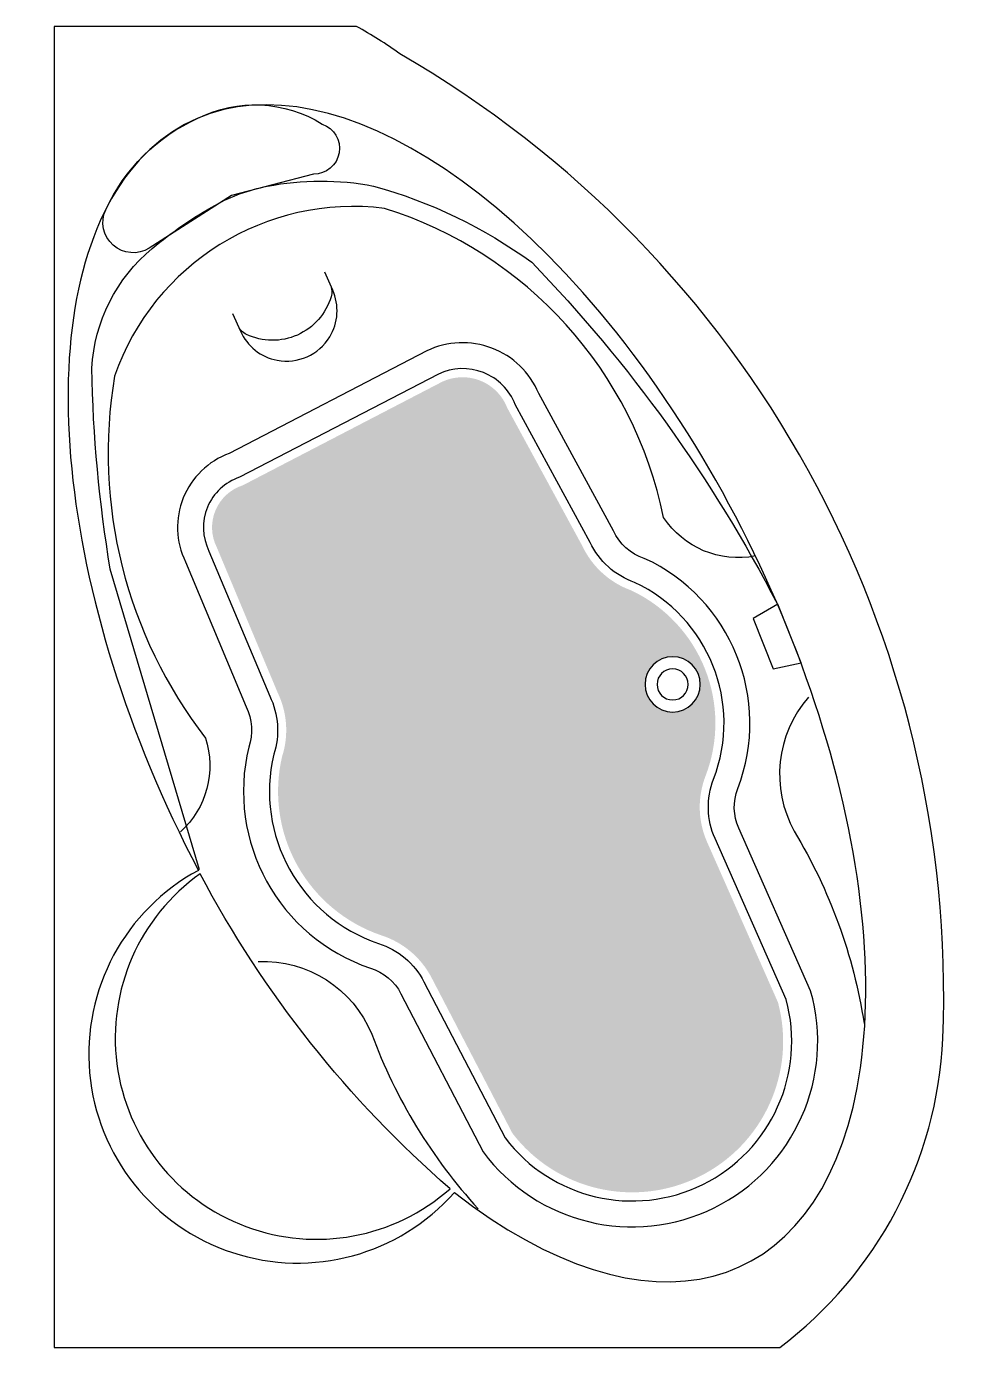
# Model space of a CAD drawing. Header units: millimetres. Extents: x 2179.13 to 2180.21, y 559.72 to 561.25.
import ezdxf

# ---------------------------------------------------------------- set-up
doc = ezdxf.new("R2010")
doc.units = ezdxf.units.MM

# ---------------------------------------------------------------- blocks, each defined once
blk = doc.blocks.new('enkanto 1.53x0.84')
h = blk.add_hatch()
h.set_pattern_fill('HONEY', color=252, scale=0.075, style=0)
h.set_pattern_definition([(180, (80.2272944891287, 3.644948948415601), (-0.0140625, 0.008118988124999999), [0.009375, -0.01875]), (60.00000000000001, (80.2272944891287, 3.644948948415601), (0.01406249996927418, 0.00811898817821867), [0.009374999999999996, -0.01874999999999999]), (120, (80.2272944891287, 3.644948948415601), (-3.072581564178556e-11, 0.01623797630321867), [-0.01875, 0.009374999999999998])])
edge = h.paths.add_edge_path()
edge.add_line((-1.057809966612879, -0.3324395461782368), (-0.9986352861856744, -0.2185316643317834))
edge.add_ellipse((-0.9497741857819193, -0.2340800183983371), major_axis=(-0.03625712651910468, 0.03625712651910467), ratio=0.9999999999999648, start_angle=-71.86265705605427, end_angle=27.348129165536022, ccw=False)
edge.add_line((-0.9266052592226401, -0.1883377044107912), (-0.7586344830500025, -0.2587021195293615))
edge.add_ellipse((-0.7150776854670937, -0.1686865354101439), major_axis=(-0.07071067811866365, 0.07071067811866365), ratio=0.9999999999999909, start_angle=109.1785594322446, end_angle=152.9004007713739)
edge.add_ellipse((-0.6442339827106665, -0.4353877040117817), major_axis=(0.124569739175918, 0.124569739175918), ratio=0.9999999999999858, start_angle=375.9373178470524, end_angle=418.1596523618603, ccw=False)
edge.add_line((-0.5586574233697377, -0.2814010411864549), (-0.67258283832561, -0.5179137070486535))
edge.add_line((-0.67258283832561, -0.5179137070486535), (-1.057809966612879, -0.3324395461782368))
edge = h.paths.add_edge_path()
edge.add_ellipse((-1.068175876027475, -0.472821114969264), major_axis=(0.03928989157842717, 0.03928989157842717), ratio=0.9999999999999986, start_angle=109.9055194077508, end_angle=204.1089370988671, ccw=False)
edge.add_line((-1.118495440554568, -0.4492556192967161), (-1.057809966612865, -0.3324395461782452))
edge.add_line((-1.057809966612865, -0.3324395461782452), (-0.67258283832561, -0.5179137070486615))
edge.add_line((-0.67258283832561, -0.5179137070486615), (-0.7541528623845295, -0.6872555861375895))
edge.add_ellipse((-0.7680398054555866, -0.7160853071237754), major_axis=(0.02262741699796958, 0.02262741699796958), ratio=0.9999999999999504, start_angle=19.28042116166312, end_angle=134.9999999999914)
edge.add_ellipse((-0.7680398054555866, -0.71608530712377), major_axis=(-0.02262741699797019, 0.02262741699797019), ratio=0.9999999999998628, start_angle=45.00000000000629, end_angle=109.280421161657)
edge.add_line((-0.7819267485266437, -0.7449150281099524), (-0.786056779721946, -0.7534890999136179))
edge.add_ellipse((-0.7231335053724237, -0.595552939134457), major_axis=(0.1202147439720405, 0.1202147439720405), ratio=0.9999999999999727, start_angle=160.3192677697693, end_angle=203.2771906538725, ccw=False)
edge.add_ellipse((-0.9709413466494325, -0.7020170586944863), major_axis=(0.07071067811865664, 0.07071067811865664), ratio=0.9999999999998673, start_angle=334.7292688790421, end_angle=379.5630040614226)
edge.add_line((-0.9279895138103598, -0.6117112446193973), (-1.087989675354279, -0.5247326215619852))
edge = h.paths.add_edge_path()
edge.add_line((-0.67258283832561, -0.517913707048657), (-0.1977969630290914, -0.7465074517448551))
edge.add_ellipse((-0.3545559389225232, -0.6692139429988595), major_axis=(-0.1235873436429172, 0.1235873436429172), ratio=1, start_angle=120.0136492159699, end_angle=198.7533703152746, ccw=False)
edge.add_line((-0.399751827241758, -0.8380481655263452), (-0.5854519376932075, -0.7559731638124232))
edge.add_ellipse((-0.625877167538718, -0.847437915448991), major_axis=(0.07071067811866014, 0.07071067811866014), ratio=0.999999999999971, start_angle=21.15571920035782, end_angle=66.23509994068147)
edge.add_ellipse((-0.7231335053724166, -0.5955529391344583), major_axis=(-0.1202147439720396, 0.1202147439720396), ratio=0.9999999999999987, start_angle=113.27719065386921, end_angle=156.0400324654031, ccw=False)
edge.add_line((-0.786056779721946, -0.7534890999136161), (-0.7819267485266437, -0.7449150281099532))
edge.add_ellipse((-0.7680398054555866, -0.7160853071237674), major_axis=(0.02262741699796958, 0.02262741699796958), ratio=0.9999999999999504, start_angle=199.2804211616631, end_angle=314.9999999999914)
edge.add_ellipse((-0.7680398054555866, -0.71608530712377), major_axis=(-0.02262741699797137, 0.02262741699797137), ratio=0.9999999999997923, start_angle=225.0000000000036, end_angle=289.2804211616558)
edge.add_line((-0.7541528623845295, -0.6872555861375877), (-0.67258283832561, -0.517913707048657))
edge = h.paths.add_edge_path()
edge.add_ellipse((-0.6442339827106665, -0.4353877040117791), major_axis=(0.1245697391759178, 0.1245697391759178), ratio=0.9999999999999228, start_angle=333.77976483721505, end_angle=375.93731784705307, ccw=False)
edge.add_ellipse((-0.3821860199689624, -0.3482460993875893), major_axis=(-0.07071067811866204, 0.07071067811866204), ratio=0.9999999999999041, start_angle=62.71457196466969, end_angle=107.5483071469945)
edge.add_line((-0.4282860793416177, -0.4369860820664142), (-0.248118044223574, -0.5305826420979498))
edge.add_ellipse((-0.3545559389225232, -0.6692139429988639), major_axis=(-0.1235873436429177, 0.1235873436429177), ratio=0.9999999999999792, start_angle=198.7533703152762, end_angle=277.4837826640259, ccw=False)
edge.add_line((-0.1977969630290914, -0.7465074517448551), (-0.6725828383256243, -0.5179137070486588))
edge.add_line((-0.6725828383256243, -0.5179137070486588), (-0.5586574233697377, -0.281401041186454))
at = {"color": 21}
blk.add_lwpolyline([(-0.3579129450081098, -1.028942467723505, -0.2782064485415785), (-1.498218185408959, -0.4003641873868009, -0.02857120249098161), (-1.530000000000001, -0.3500000000000001), (-1.530000000000001, 0), (0, 0), (0, -0.8399999999999999, -0.2229996558784005)], format="xyb", close=True, dxfattribs=at)
at = {"color": 250}
for points in [[(-0.55308639120517, -0.1681133272051927), (-0.9013235000339961, -0.0649178785540716, 0.03619639773752835), (-1.134142775615985, -0.04353022293398467, 0.2074784286482452), (-1.273000033773357, -0.1136389255562951, 0.04656692493653296), (-1.323104517792189, -0.1867164100096739, 0.07914954542543215), (-1.344940616842521, -0.2465397390516482, 0.09550769859360822), (-1.34513497350936, -0.3698666993374369, 0.08965159715031745), (-1.256868932171429, -0.5529450618335705, 0.07312391873769797), (-0.86075906953306, -0.8374175493722191, -3.598021809080131)], [(-1.42376248401537, -0.1665049194409161, 0.26021659847866), (-1.416875492659827, -0.3103279429908108, 0.8500006508595668), (-1.358989188293734, -0.3003283247033171), (-1.334018413179152, -0.2053980597725289), (-1.273134435145181, -0.1100499938820523, 0.7420770432928271), (-1.317708469297855, -0.0596260048576509, 0.1800795033598432), (-1.42376248401537, -0.1665049194409161)], [(-0.5486524237085604, -0.1690974215242491, -1.055872314822519), (-0.1839635592008193, -0.4583528245185695, 0.09249968114163941), (-0.5486524237085604, -0.1690974215242491)]]:
    blk.add_lwpolyline(points, format="xyb", dxfattribs=at)
at = {"color": 31}
blk.add_lwpolyline([(-0.5526839847566549, -0.1669765422440053, -1.193546819923888), (-0.1796610747344687, -0.4633264129700736)], format="xyb", dxfattribs=at)
at = {"color": 251}
for points in [[(-0.9167732609945745, -0.8119047865060329, 0.3046129425229561), (-0.9613091987996683, -0.7055824610017689, -0.2727692439254182), (-1.319236502871988, -0.382519350549523, -0.3532432089056819), (-1.125119345186548, -0.06987227400326423, -0.2089013686819161), (-0.7059353091940324, -0.175174615129047, 0.295731387254887), (-0.5972660354595831, -0.1462190476801499)], [(-0.4471696872006703, -0.2361798809997868, 0.3146149289733779), (-0.3628721890291331, -0.367772018365331, -0.09724770830232618), (-0.1607180665438506, -0.4909355649252962)], [(-0.7532922058552884, -0.8733125133796769, -0.3146149289733779), (-0.5978799315618204, -0.856893505695167, 0.09724770830232618), (-0.375400206193774, -0.9377533859769667)]]:
    blk.add_lwpolyline(points, format="xyb", dxfattribs=at)
at = {"color": 250}
blk.add_lwpolyline([(-0.4394334407835316, -0.3662108651828939, 0.1994838315178233), (-0.4098460555925527, -0.4014900889948851), (-0.2267144032212798, -0.4966262361122808, -0.834104439136579), (-0.4132348411680624, -0.8758216903126756), (-0.6016220296314145, -0.7925590644670466, 0.1979161214084171), (-0.647316705621904, -0.7913991234671913, -0.3962883913293651), (-0.9139421137495845, -0.6832797310027043, 0.2092111058127165), (-0.9460246354168333, -0.6474353996747055), (-1.10506516508454, -0.5609784477108075, -0.4293627717293862), (-1.154319675133706, -0.4314474417121623), (-1.03548453346896, -0.2026965776900642, -0.4437468989200729), (-0.910009633674548, -0.1519218511413758), (-0.7420570114429808, -0.2222786614165617, 0.2031046314181604), (-0.6953438045016753, -0.2253484621515196, -0.3889414411866385)], format="xyb", close=True, dxfattribs=at)
at = {"color": 251}
blk.add_lwpolyline([(-0.4679456992670907, -0.3755458687397777, 0.1984159076791311), (-0.4236760734043514, -0.4281120837985339), (-0.2427375790530277, -0.5221088942620176, -0.8242662790297546), (-0.4030958267529314, -0.8475033713371447), (-0.5894944606777557, -0.7651196389760768, 0.1981111589737672), (-0.6580995693521317, -0.7634038936401142, -0.394017956035494), (-0.8860675356055481, -0.6720765142924803, 0.2002700372546967), (-0.9325221933467844, -0.620629291434855), (-1.09220360643117, -0.533823945090691, -0.4336883553590873), (-1.127460359367802, -0.4448206302190556), (-1.0078867842075, -0.2146483238713586, -0.4558386013525274), (-0.922423484294697, -0.1792475100103328), (-0.7545152048492696, -0.2495857447077752, 0.1950238798751326), (-0.6870371512633966, -0.2542068747545052, -0.3865806825156789)], format="xyb", close=True, dxfattribs=at)
at = {"color": 252}
for points in [[(-1.197649712112224, -0.2064355183347057), (-1.177094939315253, -0.2155870928039132, -0.246095448374692), (-1.143405808162939, -0.2581699961119917, -0.3124038900700772), (-1.170495433552276, -0.3190142909277167, -0.2460954483746983), (-1.224683126555135, -0.3224719113480976), (-1.245237899352077, -0.3133203368788902)], [(-1.230832137016179, -0.3197341955045712, 0.1794155756019291), (-1.21695482626825, -0.320621125457885, 0.4590381324729694), (-1.173299099015566, -0.2225687566567895, 0.1794155756019166), (-1.183243949776312, -0.2128493769603867)]]:
    blk.add_lwpolyline(points, format="xyb", dxfattribs=at)
blk.add_lwpolyline([(-0.8610213438043672, -0.8378634337097353), (-0.844165975758898, -0.8092081463377969), (-0.7861682527721996, -0.832345648396835), (-0.7930316262000474, -0.8649879964445439)], close=True, dxfattribs=at)
at = {"color": 251}
blk.add_circle((-0.7680398054555866, -0.7160853071237714), 0.032, dxfattribs=at)
at = {"color": 252}
blk.add_circle((-0.7680398054555866, -0.7160853071237714), 0.018, dxfattribs=at)
at = {"color": 31, "extrusion": (0, 0, -0.9999999999999998)}
blk.add_ellipse((-0.7577330011829417, -0.4778675430478083), major_axis=(-0.6622166069164732, 0.319786294067467), ratio=0.5030841675077405, start_param=2.34516612775492, end_param=7.921282018435567, dxfattribs=at)

msp = doc.modelspace()

# ---------------------------------------------------------------- block references
at = {"xscale": -1, "rotation": 90}
msp.add_blockref('enkanto 1.53x0.84', (2179.159957866503, 559.7245087278106), dxfattribs=at)

doc.saveas('drawing.dxf')
